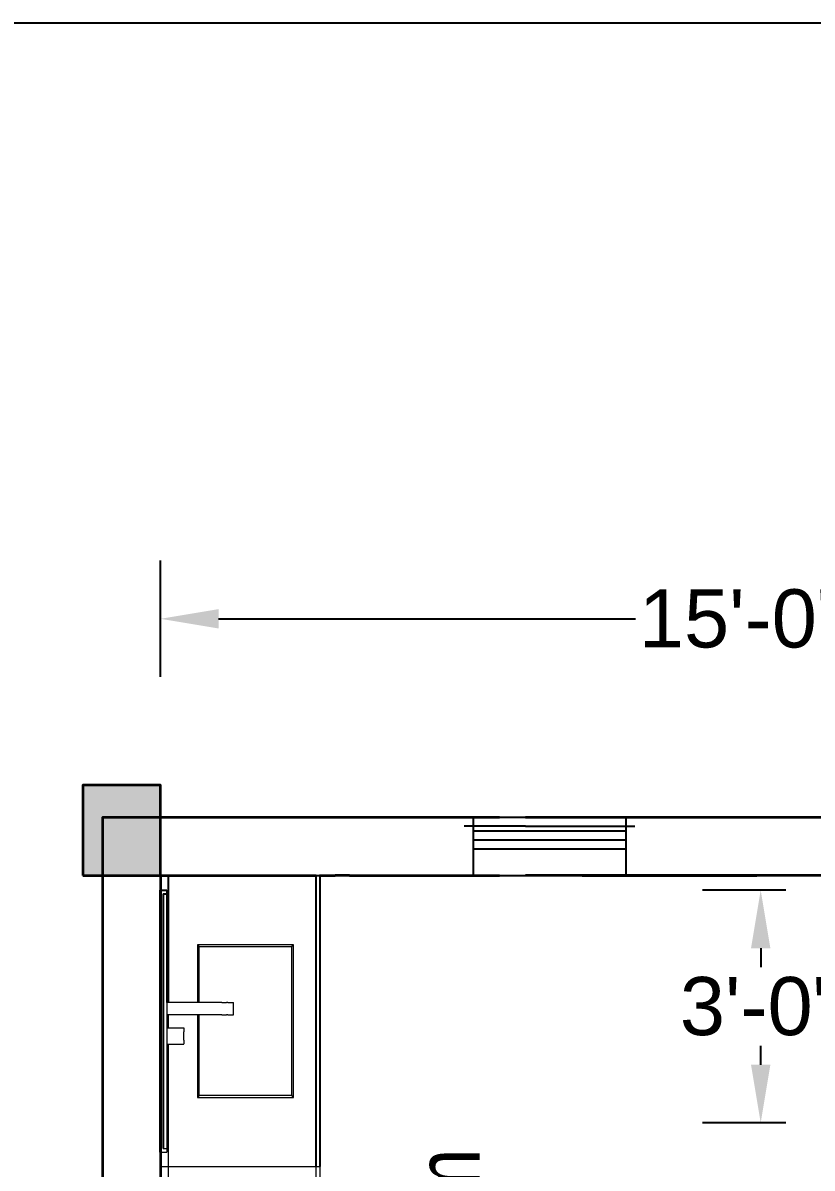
# Model space of a CAD drawing. Header units: millimetres. Extents: x 6923 to 14208, y 3430 to 4414.
# Drawn here: x 10965 to 11087.2, y 4237.1 to 4414.3 of the extents above; entities that cross this region are included whole.
import ezdxf

# ---------------------------------------------------------------- set-up
doc = ezdxf.new("R2010")
doc.units = ezdxf.units.MM
doc.layers.get('Defpoints').update_dxf_attribs({"color": 250})
for name, color, linetype, lineweight in [('dimension', 6, 'Continuous', 15), ('Furniture', 252, 'Continuous', 0), ('hatch', 214, 'Continuous', 15), ('text', 11, 'Continuous', 25), ('wall', 160, 'Continuous', 35), ('window', 36, 'Continuous', 25)]:
    doc.layers.add(name, color=color, linetype=linetype, lineweight=lineweight)
doc.layers.add('SectionCutEdges', color=7, linetype='Continuous')
doc.styles.add('ARRIAL NARROW', font='ARIALN.TTF')
doc.styles.get("Standard").update_dxf_attribs({"font": 'arial.ttf'})
doc.dimstyles.new('1 to 8', dxfattribs={"dimscale": 96, "dimtxt": 0.09375, "dimasz": 0.09375, "dimexe": 0.09375, "dimexo": 0.09375, "dimgap": 0.015625, "dimtad": 0, "dimtih": 1, "dimtoh": 1, "dimdec": 0, "dimrnd": 0.09375, "dimzin": 3, "dimdsep": 46, "dimlunit": 4, "dimtxsty": 'Standard', "dimcen": 0.09375, "dimadec": 0, "dimazin": 0, "dimtfac": 1, "dimtdec": 0, "dimtofl": 0, "dimtmove": 0, "dimatfit": 3, "dimfxl": 0.09375, "dimfxlon": 1, "dimtolj": 1, "dimtzin": 0, "dimarcsym": 0})

# ---------------------------------------------------------------- blocks, each defined once
blk = doc.blocks.new('*D68')
at = {"layer": 'Defpoints', "color": 0, "transparency": 16777216}
for p in [(11092.15, 4280.08), (11079.24, 4244.05), (11092.15, 4244.05)]:
    blk.add_point(p, dxfattribs=at)
at = {"layer": 'dimension', "color": 0, "lineweight": -2, "transparency": 16777216}
for p, q in [((11083.15, 4280.08), (11070.24, 4280.08)), ((11079.24, 4271.08), (11079.24, 4268.16)), ((11079.24, 4253.05), (11079.24, 4255.97)), ((11083.15, 4244.05), (11070.24, 4244.05))]:
    blk.add_line(p, q, dxfattribs=at)
at = {"layer": 'dimension', "color": 0, "transparency": 16777216}
for points in [[(11077.74, 4271.08), (11080.74, 4271.08), (11079.24, 4280.08)], [(11077.74, 4253.05), (11080.74, 4253.05), (11079.24, 4244.05)]]:
    blk.add_solid(points, dxfattribs=at)
at = {"layer": 'dimension', "color": 0, "transparency": 16777216, "insert": (11079.24, 4262.07), "char_height": 9, "attachment_point": 5}
blk.add_mtext('\\A1;3\'-0"', dxfattribs=at)
blk = doc.blocks.new('*D80')
at = {"layer": 'Defpoints', "color": 0, "transparency": 16777216}
for p in [(11166.47, 4322.06), (10986.31, 4282.33), (11166.47, 4280.08)]:
    blk.add_point(p, dxfattribs=at)
at = {"layer": 'dimension', "color": 0, "lineweight": -2, "transparency": 16777216}
for p, q in [((10986.31, 4313.06), (10986.31, 4331.06)), ((11166.47, 4313.06), (11166.47, 4331.06)), ((10995.31, 4322.06), (11059.85, 4322.06)), ((11157.47, 4322.06), (11092.92, 4322.06))]:
    blk.add_line(p, q, dxfattribs=at)
at = {"layer": 'dimension', "color": 0, "transparency": 16777216}
for points in [[(10995.31, 4323.56), (10995.31, 4320.56), (10986.31, 4322.06)], [(11157.47, 4323.56), (11157.47, 4320.56), (11166.47, 4322.06)]]:
    blk.add_solid(points, dxfattribs=at)
at = {"layer": 'dimension', "color": 0, "transparency": 16777216, "insert": (11076.39, 4322.06), "char_height": 9, "attachment_point": 5}
blk.add_mtext('\\A1;15\'-0"', dxfattribs=at)

msp = doc.modelspace()

# ---------------------------------------------------------------- hatches: boundary and pattern name
at = {"layer": 'hatch'}
h = msp.add_hatch(color=5, dxfattribs=at)
h.dxf.hatch_style = 1
h.paths.add_polyline_path([(10974.31, 4296.33), (10974.31, 4282.33), (10986.31, 4282.33), (10986.31, 4296.33)])
h = msp.add_hatch(color=5, dxfattribs=at)
h.dxf.hatch_style = 1
h.paths.add_polyline_path([(10986.31, 4296.33), (10974.31, 4296.33), (10974.31, 4282.33), (10986.31, 4282.33)])
h = msp.add_hatch(color=5, dxfattribs=at)
h.dxf.hatch_style = 1
h.paths.add_polyline_path([(10974.31, 4296.33), (10974.31, 4282.33), (10986.31, 4282.33), (10986.31, 4296.33)])
h = msp.add_hatch(color=5, dxfattribs=at)
h.dxf.hatch_style = 1
h.paths.add_polyline_path([(10986.31, 4296.33), (10974.31, 4296.33), (10974.31, 4282.33), (10986.31, 4282.33)])

# ---------------------------------------------------------------- linework, layer by layer
for p, q in [((10987.56, 4262.68), (10987.56, 4282.33)), ((10987.56, 4262.68), (10987.56, 4282.33)), ((11010.4, 4237.29), (11010.4, 4282.33)), ((11011.01, 4237.29), (11011.01, 4282.33)), ((11011.01, 4237.29), (11011.01, 4282.33)), ((10986.24, 4277.83), (10986.24, 4280.08)), ((10987.31, 4279.52), (10987.31, 4262.68)), ((10986.24, 4239.55), (10986.24, 4277.83))]:
    msp.add_line(p, q)
at = {"layer": 'Defpoints', "color": 0}
msp.add_line((10778.15, 4414.27), (12405.91, 4414.27), dxfattribs=at)
at = {"layer": 'Furniture'}
for p, q in [((11010.4, 4237.29), (11010.4, 4282.33)), ((10986.24, 4277.83), (10986.24, 4280.08)), ((10986.31, 4280.08), (10987.31, 4280.08)), ((10986.31, 4280.08), (10986.31, 4277.83)), ((10987.31, 4280.08), (10987.31, 4279.52)), ((10986.74, 4279.52), (10987.31, 4279.52)), ((10986.74, 4279.52), (10986.74, 4240.11)), ((10987.31, 4279.52), (10987.31, 4262.68)), ((10986.31, 4277.83), (10986.24, 4277.83)), ((10986.24, 4239.55), (10986.24, 4277.83)), ((10986.31, 4239.55), (10986.31, 4277.83)), ((10992.02, 4271.62), (10992.1, 4271.54)), ((11006.89, 4271.62), (10992.02, 4271.62)), ((10992.02, 4271.62), (10992.02, 4262.68)), ((10992.1, 4271.54), (10992.18, 4271.48)), ((10992.18, 4271.48), (10992.23, 4271.43)), ((10992.23, 4271.43), (10992.27, 4271.39)), ((10992.27, 4271.39), (10992.3, 4271.36)), ((10992.31, 4271.35), (11006.61, 4271.35)), ((10992.31, 4270.95), (10992.31, 4271.35)), ((10992.31, 4270.2), (10992.31, 4270.95)), ((11006.61, 4271.35), (11006.61, 4270.95)), ((11006.61, 4270.95), (11006.61, 4270.2)), ((11006.62, 4271.36), (11006.64, 4271.39)), ((11006.64, 4271.39), (11006.68, 4271.43)), ((11006.68, 4271.43), (11006.74, 4271.48)), ((11006.74, 4271.48), (11006.81, 4271.54)), ((11006.81, 4271.54), (11006.89, 4271.62)), ((11006.89, 4248.01), (11006.89, 4271.62)), ((10992.31, 4269.38), (10992.31, 4270.2)), ((10992.31, 4268.49), (10992.31, 4269.38)), ((11006.61, 4270.2), (11006.61, 4269.38)), ((11006.61, 4269.38), (11006.61, 4268.49)), ((10992.31, 4267.54), (10992.31, 4268.49)), ((10992.31, 4266.54), (10992.31, 4267.54)), ((11006.61, 4268.49), (11006.61, 4267.54)), ((11006.61, 4267.54), (11006.61, 4266.54)), ((10992.31, 4265.49), (10992.31, 4266.54)), ((11006.61, 4266.54), (11006.61, 4265.49)), ((10992.31, 4264.4), (10992.31, 4265.49)), ((10992.31, 4263.28), (10992.31, 4264.4)), ((11006.61, 4265.49), (11006.61, 4264.4)), ((11006.61, 4264.4), (11006.61, 4263.28)), ((10987.56, 4262.68), (10987.31, 4262.68)), ((10987.31, 4262.68), (10987.31, 4260.76)), ((10992.02, 4262.68), (10987.56, 4262.68)), ((10992.1, 4262.68), (10992.02, 4262.68)), ((10992.18, 4262.68), (10992.1, 4262.68)), ((10992.23, 4262.68), (10992.18, 4262.68)), ((10992.27, 4262.68), (10992.23, 4262.68)), ((10992.31, 4262.68), (10992.27, 4262.68)), ((10992.31, 4262.68), (10992.31, 4263.28)), ((10995.83, 4262.68), (10992.31, 4262.68)), ((10995.83, 4262.68), (10996.27, 4262.68)), ((10996.27, 4262.68), (10996.52, 4262.68)), ((10996.75, 4262.68), (10996.52, 4262.68)), ((10996.75, 4262.68), (10996.96, 4262.68)), ((10996.96, 4262.68), (10997.15, 4262.68)), ((10997.15, 4262.68), (10997.31, 4262.68)), ((10997.31, 4262.68), (10997.43, 4262.68)), ((10997.43, 4262.68), (10997.53, 4262.68)), ((10997.53, 4262.68), (10997.58, 4262.68)), ((10997.58, 4262.68), (10997.6, 4262.68)), ((10997.6, 4262.14), (10997.6, 4262.68)), ((10997.6, 4260.98), (10997.6, 4262.14)), ((11006.61, 4263.28), (11006.61, 4262.14)), ((11006.61, 4262.14), (11006.61, 4260.98)), ((10987.56, 4260.76), (10987.31, 4260.76)), ((10987.31, 4260.76), (10987.31, 4258.76)), ((10987.56, 4258.76), (10987.56, 4260.76)), ((10992.02, 4260.76), (10987.56, 4260.76)), ((10992.02, 4260.76), (10992.02, 4248.01)), ((10992.1, 4260.76), (10992.02, 4260.76)), ((10992.18, 4260.76), (10992.1, 4260.76)), ((10992.23, 4260.76), (10992.18, 4260.76)), ((10992.27, 4260.76), (10992.23, 4260.76)), ((10992.31, 4260.76), (10992.27, 4260.76)), ((10995.83, 4260.76), (10992.31, 4260.76)), ((10992.31, 4259.81), (10992.31, 4260.76)), ((10995.83, 4260.76), (10996.27, 4260.76)), ((10996.27, 4260.76), (10996.52, 4260.76)), ((10996.75, 4260.76), (10996.52, 4260.76)), ((10996.75, 4260.76), (10996.96, 4260.76)), ((10996.96, 4260.76), (10997.15, 4260.76)), ((10997.15, 4260.76), (10997.31, 4260.76)), ((10997.31, 4260.76), (10997.43, 4260.76)), ((10997.43, 4260.76), (10997.53, 4260.76)), ((10997.53, 4260.76), (10997.58, 4260.76)), ((10997.58, 4260.76), (10997.6, 4260.76)), ((10997.6, 4260.76), (10997.6, 4260.98)), ((11006.61, 4260.98), (11006.61, 4259.81)), ((10987.31, 4258.76), (10987.56, 4258.76)), ((10987.31, 4258.76), (10987.31, 4258.72)), ((10987.31, 4258.72), (10987.31, 4258.59)), ((10987.31, 4258.59), (10987.31, 4258.39)), ((10987.56, 4258.76), (10989.93, 4258.76)), ((10989.93, 4258.76), (10989.93, 4258.72)), ((10989.93, 4258.72), (10989.93, 4258.59)), ((10989.93, 4258.59), (10989.93, 4258.39)), ((10992.31, 4258.65), (10992.31, 4259.81)), ((10992.31, 4257.49), (10992.31, 4258.65)), ((11006.61, 4259.81), (11006.61, 4258.65)), ((11006.61, 4258.65), (11006.61, 4257.49)), ((10987.31, 4258.39), (10987.31, 4258.13)), ((10987.31, 4258.13), (10987.31, 4257.82)), ((10987.31, 4257.82), (10987.31, 4257.49)), ((10987.31, 4257.49), (10987.31, 4257.17)), ((10987.31, 4257.17), (10987.31, 4256.86)), ((10987.31, 4256.86), (10987.31, 4256.6)), ((10989.88, 4258.13), (10989.93, 4258.13)), ((10989.88, 4258.13), (10989.88, 4257.82)), ((10989.88, 4257.82), (10989.88, 4257.49)), ((10989.88, 4257.49), (10989.88, 4257.17)), ((10989.88, 4257.17), (10989.88, 4256.86)), ((10989.88, 4256.86), (10989.93, 4256.86)), ((10989.93, 4258.39), (10989.93, 4258.13)), ((10989.93, 4256.86), (10989.93, 4256.6)), ((10992.31, 4256.34), (10992.31, 4257.49)), ((11006.61, 4257.49), (11006.61, 4256.34)), ((10987.31, 4256.6), (10987.31, 4256.4)), ((10987.31, 4256.4), (10987.31, 4256.27)), ((10987.31, 4256.27), (10987.31, 4256.23)), ((10987.31, 4256.23), (10987.31, 4240.11)), ((10987.31, 4256.23), (10987.56, 4256.23)), ((10987.56, 4237.29), (10987.56, 4256.23)), ((10987.56, 4256.23), (10989.93, 4256.23)), ((10989.93, 4256.6), (10989.93, 4256.4)), ((10989.93, 4256.4), (10989.93, 4256.27)), ((10989.93, 4256.23), (10989.93, 4256.27)), ((10992.31, 4255.22), (10992.31, 4256.34)), ((10992.31, 4254.14), (10992.31, 4255.22)), ((11006.61, 4256.34), (11006.61, 4255.22)), ((11006.61, 4255.22), (11006.61, 4254.14)), ((10992.31, 4253.09), (10992.31, 4254.14)), ((11006.61, 4254.14), (11006.61, 4253.09)), ((10992.31, 4252.09), (10992.31, 4253.09)), ((10992.31, 4251.14), (10992.31, 4252.09)), ((11006.61, 4253.09), (11006.61, 4252.09)), ((11006.61, 4252.09), (11006.61, 4251.14)), ((10992.31, 4250.25), (10992.31, 4251.14)), ((10992.31, 4249.43), (10992.31, 4250.25)), ((11006.61, 4251.14), (11006.61, 4250.25)), ((11006.61, 4250.25), (11006.61, 4249.43)), ((10992.1, 4248.08), (10992.02, 4248.01)), ((10992.02, 4248.01), (11006.89, 4248.01)), ((10992.18, 4248.15), (10992.1, 4248.08)), ((10992.23, 4248.2), (10992.18, 4248.15)), ((10992.27, 4248.24), (10992.23, 4248.2)), ((10992.31, 4248.27), (10992.3, 4248.27)), ((10992.31, 4248.68), (10992.31, 4249.43)), ((10992.31, 4248.27), (10992.31, 4248.68)), ((11006.61, 4248.27), (10992.31, 4248.27)), ((11006.61, 4249.43), (11006.61, 4248.68)), ((11006.61, 4248.68), (11006.61, 4248.27)), ((11006.61, 4248.27), (11006.62, 4248.27)), ((11006.62, 4248.27), (11006.64, 4248.24)), ((11006.64, 4248.24), (11006.68, 4248.2)), ((11006.68, 4248.2), (11006.74, 4248.15)), ((11006.74, 4248.15), (11006.81, 4248.08)), ((11006.81, 4248.08), (11006.89, 4248.01)), ((10986.31, 4239.55), (10987.31, 4239.55)), ((10986.31, 4239.55), (10986.31, 4237.29)), ((10986.74, 4240.11), (10987.31, 4240.11)), ((10987.31, 4240.11), (10987.31, 4239.55)), ((10986.31, 4237.29), (10987.56, 4237.29)), ((10986.31, 4237.29), (10986.31, 4235.04)), ((10987.56, 4217.64), (10987.56, 4237.29)), ((10987.56, 4237.29), (11010.4, 4237.29)), ((11010.4, 4192.25), (11010.4, 4237.29)), ((11010.4, 4237.29), (11010.48, 4237.29)), ((11010.48, 4237.29), (11010.56, 4237.29)), ((11010.56, 4237.29), (11010.63, 4237.29)), ((11010.63, 4237.29), (11010.71, 4237.29)), ((11010.71, 4237.29), (11010.77, 4237.29)), ((11010.77, 4237.29), (11010.83, 4237.29)), ((11010.83, 4237.29), (11010.88, 4237.29)), ((11010.88, 4237.29), (11010.93, 4237.29)), ((11010.99, 4237.29), (11010.93, 4237.29)), ((11010.99, 4237.29), (11011, 4237.29)), ((11011.01, 4237.29), (11011, 4237.29)), ((11011.01, 4192.25), (11011.01, 4237.29))]:
    msp.add_line(p, q, dxfattribs=at)
at = {"layer": 'SectionCutEdges'}
for p, q in [((10986.31, 4282.33), (10987.56, 4282.33)), ((10986.31, 4282.33), (10986.31, 4280.08)), ((11010.4, 4282.33), (11010.48, 4282.33)), ((11010.4, 4282.33), (11010.48, 4282.33)), ((11010.48, 4282.33), (11010.56, 4282.33)), ((11010.48, 4282.33), (11010.56, 4282.33)), ((11010.56, 4282.33), (11010.63, 4282.33)), ((11010.56, 4282.33), (11010.63, 4282.33)), ((11010.63, 4282.33), (11010.71, 4282.33)), ((11010.63, 4282.33), (11010.71, 4282.33)), ((11010.71, 4282.33), (11010.77, 4282.33)), ((11010.71, 4282.33), (11010.77, 4282.33)), ((11010.77, 4282.33), (11010.83, 4282.33)), ((11010.77, 4282.33), (11010.83, 4282.33)), ((11010.83, 4282.33), (11010.88, 4282.33)), ((11010.83, 4282.33), (11010.88, 4282.33)), ((11010.88, 4282.33), (11010.93, 4282.33)), ((11010.88, 4282.33), (11010.93, 4282.33)), ((11010.99, 4282.33), (11010.93, 4282.33)), ((11010.99, 4282.33), (11010.93, 4282.33)), ((11010.99, 4282.33), (11011, 4282.33)), ((11010.99, 4282.33), (11011, 4282.33)), ((11011, 4282.33), (11011.01, 4282.33)), ((11011, 4282.33), (11011.01, 4282.33)), ((11011.01, 4282.33), (11013.33, 4282.33)), ((10986.31, 4280.08), (10987.31, 4280.08)), ((10986.31, 4280.08), (10986.31, 4277.83)), ((10987.31, 4280.08), (10987.31, 4279.52)), ((10986.74, 4279.52), (10987.31, 4279.52)), ((10986.74, 4279.52), (10986.74, 4240.11)), ((10986.31, 4277.83), (10986.24, 4277.83)), ((10986.31, 4239.55), (10986.31, 4277.83))]:
    msp.add_line(p, q, dxfattribs=at)
at = {"layer": 'wall'}
for p, q in [((10986.31, 4282.33), (10987.56, 4282.33)), ((10986.31, 4282.33), (10986.31, 4280.08)), ((10987.56, 4282.33), (11010.4, 4282.33)), ((11011.01, 4282.33), (11013.33, 4282.33)), ((11015.58, 4282.33), (11013.33, 4282.33)), ((11015.58, 4282.33), (11038.82, 4282.33)), ((11015.58, 4282.33), (11038.82, 4282.33)), ((11015.58, 4282.33), (11038.82, 4282.33)), ((11051.62, 4282.33), (11078.64, 4282.33)), ((11051.62, 4282.33), (11078.64, 4282.33)), ((11080.89, 4282.33), (11078.64, 4282.33)), ((11089.9, 4282.33), (11080.89, 4282.33)), ((10986.31, 4281.21), (10986.31, 3657.41))]:
    msp.add_line(p, q, dxfattribs=at)
msp.add_lwpolyline([(10974.31, 4282.33), (10986.31, 4282.33), (10986.31, 4296.33), (10974.31, 4296.33)], close=True, dxfattribs=at)
msp.add_lwpolyline([(10974.31, 4282.33), (10986.31, 4282.33), (10986.31, 4296.33), (10974.31, 4296.33)], close=True, dxfattribs=at)
msp.add_lwpolyline([(10974.31, 4282.33), (10986.31, 4282.33), (10986.31, 4296.33), (10974.31, 4296.33)], close=True, dxfattribs=at)
msp.add_lwpolyline([(10974.31, 4282.33), (10986.31, 4282.33), (10986.31, 4296.33), (10974.31, 4296.33)], close=True, dxfattribs=at)
msp.add_lwpolyline([(10974.31, 4282.33), (10986.31, 4282.33), (10986.31, 4296.33), (10974.31, 4296.33)], close=True, dxfattribs=at)
for points in [[(11038.82, 4291.33), (10977.31, 4291.33), (10977.31, 3670.41)], [(11177.53, 4291.33), (11042.82, 4291.33)], [(11177.53, 4291.33), (11042.82, 4291.33)], [(11177.53, 4291.33), (11042.82, 4291.33)], [(11177.53, 4282.33), (11042.82, 4282.33)], [(11177.53, 4282.33), (11042.82, 4282.33)], [(11177.53, 4282.33), (11042.82, 4282.33)]]:
    msp.add_lwpolyline(points, dxfattribs=at)
at = {"layer": 'window'}
for p, q in [((11042.82, 4291.33), (11034.7, 4291.33)), ((11034.7, 4291.33), (11034.7, 4282.33)), ((11042.82, 4291.33), (11034.7, 4291.33)), ((11034.7, 4291.33), (11034.7, 4282.33)), ((11042.82, 4291.33), (11058.38, 4291.33)), ((11042.82, 4291.33), (11058.38, 4291.33)), ((11058.38, 4291.33), (11058.38, 4282.33)), ((11058.38, 4291.33), (11058.38, 4282.33)), ((11042.82, 4289.95), (11033.32, 4289.95)), ((11042.82, 4289.95), (11033.32, 4289.95)), ((11034.7, 4289.25), (11042.82, 4289.25)), ((11034.7, 4289.25), (11042.82, 4289.25)), ((11042.82, 4289.95), (11059.77, 4289.95)), ((11042.82, 4289.95), (11059.77, 4289.95)), ((11042.82, 4289.26), (11058.38, 4289.26)), ((11042.82, 4289.26), (11058.38, 4289.26)), ((11034.7, 4287.87), (11042.82, 4287.87)), ((11034.7, 4287.87), (11042.82, 4287.87)), ((11042.82, 4287.87), (11058.38, 4287.87)), ((11042.82, 4287.87), (11058.38, 4287.87)), ((11034.7, 4286.48), (11042.82, 4286.48)), ((11034.7, 4286.48), (11042.82, 4286.48)), ((11042.82, 4286.49), (11058.38, 4286.49)), ((11042.82, 4286.49), (11058.38, 4286.49)), ((11034.7, 4282.33), (11042.82, 4282.33)), ((11034.7, 4282.33), (11042.82, 4282.33)), ((11042.82, 4282.33), (11058.38, 4282.33)), ((11042.82, 4282.33), (11058.38, 4282.33))]:
    msp.add_line(p, q, dxfattribs=at)

# ---------------------------------------------------------------- texts
at = {"layer": 'text', "color": 11, "true_color": 0xf27172, "insert": (11025.72, 4150.33), "char_height": 10, "attachment_point": 1, "rotation": 90, "style": 'ARRIAL NARROW'}
msp.add_mtext_dynamic_manual_height_columns('Female rest room', width=95.3674, gutter_width=1, heights=[0], dxfattribs=at)

# ---------------------------------------------------------------- dimensions: what is measured, and where the dimension line sits
at = {"layer": 'dimension', "color": 219, "true_color": 0x642165}
dim = msp.add_linear_dim(base=(11166.47, 4322.06), p1=(10986.31, 4282.33), p2=(11166.47, 4280.08), dimstyle='1 to 8', dxfattribs=at)
dim.commit()
dim.dimension.update_dxf_attribs({"geometry": '*D80', "text_midpoint": (11076.39, 4322.06)})
dim = msp.add_linear_dim(base=(11079.24, 4244.05), p1=(11092.15, 4280.08), p2=(11092.15, 4244.05), angle=90, dimstyle='1 to 8', dxfattribs=at)
dim.commit()
dim.dimension.update_dxf_attribs({"geometry": '*D68', "text_midpoint": (11079.24, 4262.07)})

doc.saveas('drawing.dxf')
